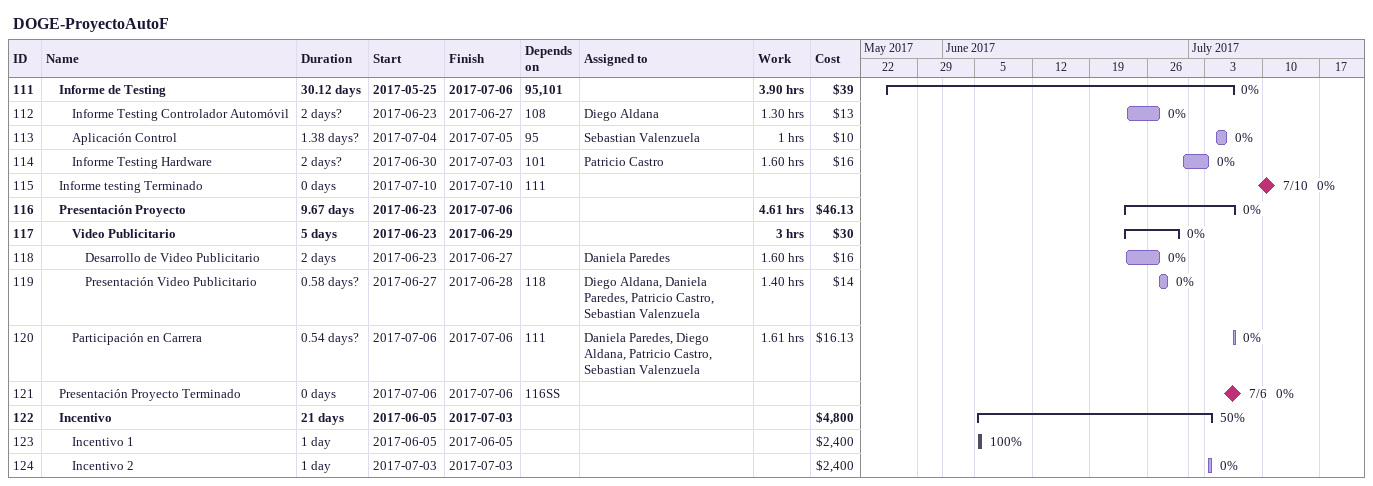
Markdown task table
DOGE-ProyectoAutoF

| ID | Level | Task | Duration | Start | Finish | Predecessors | Resources | % complete | Work (h) | Cost ($) |
|---|---|---|---|---|---|---|---|---|---|---|
| 111 | 2 | **Informe de Testing** | 30.12d | 2017-05-25 | 2017-07-06 | 95, 101 |  | 0 | 3.90 | 39 |
| 112 | 3 | Informe Testing Controlador Automóvil | 2d? | 2017-06-23 | 2017-06-27 | 108 | Diego Aldana | 0 | 1.30 | 13 |
| 113 | 3 | Aplicación Control | 1.38d? | 2017-07-04 | 2017-07-05 | 95 | Sebastian Valenzuela | 0 | 1 | 10 |
| 114 | 3 | Informe Testing Hardware | 2d? | 2017-06-30 | 2017-07-03 | 101 | Patricio Castro | 0 | 1.60 | 16 |
| 115 | 2 | Informe testing Terminado | 0d | 2017-07-10 | 2017-07-10 | 111 |  | 0 |  |  |
| 116 | 2 | **Presentación Proyecto** | 9.67d | 2017-06-23 | 2017-07-06 |  |  | 0 | 4.61 | 46.13 |
| 117 | 3 | **Video Publicitario** | 5d | 2017-06-23 | 2017-06-29 |  |  | 0 | 3 | 30 |
| 118 | 4 | Desarrollo de Video Publicitario | 2d | 2017-06-23 | 2017-06-27 |  | Daniela Paredes | 0 | 1.60 | 16 |
| 119 | 4 | Presentación Video Publicitario | 0.58d? | 2017-06-27 | 2017-06-28 | 118 | Diego Aldana, Daniela Paredes, Patricio Castro, Sebastian Valenzuela | 0 | 1.40 | 14 |
| 120 | 3 | Participación en Carrera | 0.54d? | 2017-07-06 | 2017-07-06 | 111 | Daniela Paredes, Diego Aldana, Patricio Castro, Sebastian Valenzuela | 0 | 1.61 | 16.13 |
| 121 | 2 | Presentación Proyecto Terminado | 0d | 2017-07-06 | 2017-07-06 | 116SS |  | 0 |  |  |
| 122 | 2 | **Incentivo** | 21d | 2017-06-05 | 2017-07-03 |  |  | 50 |  | 4800 |
| 123 | 3 | Incentivo 1 | 1d | 2017-06-05 | 2017-06-05 |  |  | 100 |  | 2400 |
| 124 | 3 | Incentivo 2 | 1d | 2017-07-03 | 2017-07-03 |  |  | 0 |  | 2400 |
